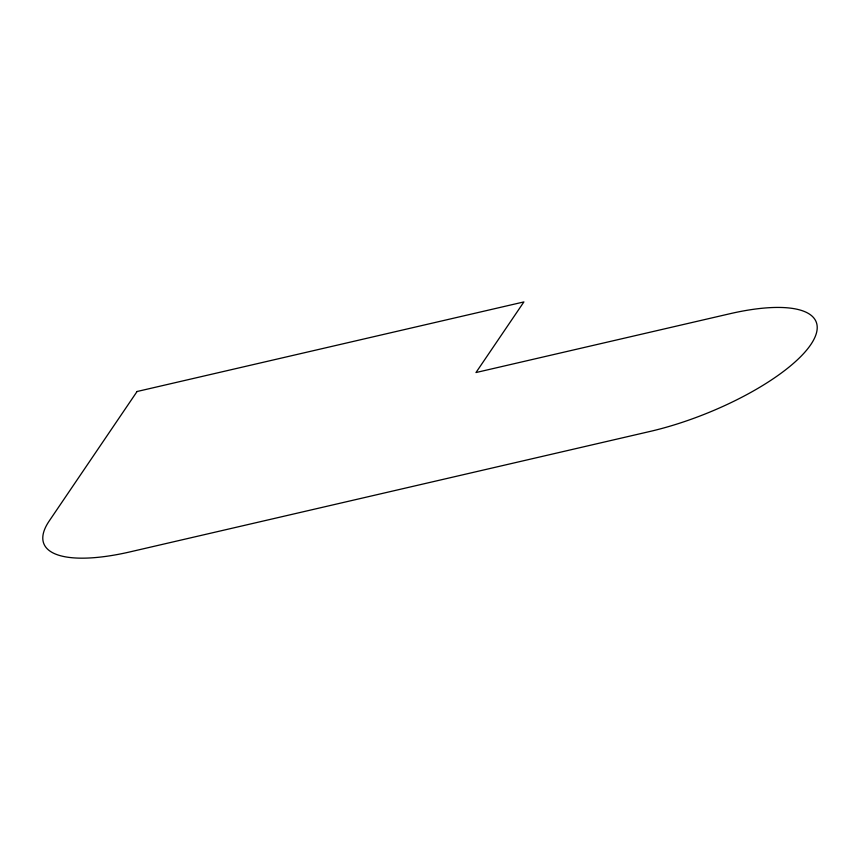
<?xml version="1.0" encoding="UTF-8"?>
<svg xmlns="http://www.w3.org/2000/svg" width="860" height="860" viewBox="0 0 860 860"><rect width="100%" height="100%" fill="white"/><g stroke="black" fill="none" stroke-linecap="round" stroke-linejoin="round"><path stroke-width="1.29" d="M137.073 391.504L49.213 520.988A136.063 44.075 -21.9 0 0 130.161 551.851L649.966 431.462A136.063 44.075 -21.9 0 0 810.787 344.613A136.063 44.075 -21.9 0 0 729.839 313.75L475.978 372.541L523.901 301.925L137.073 391.504"/></g></svg>
